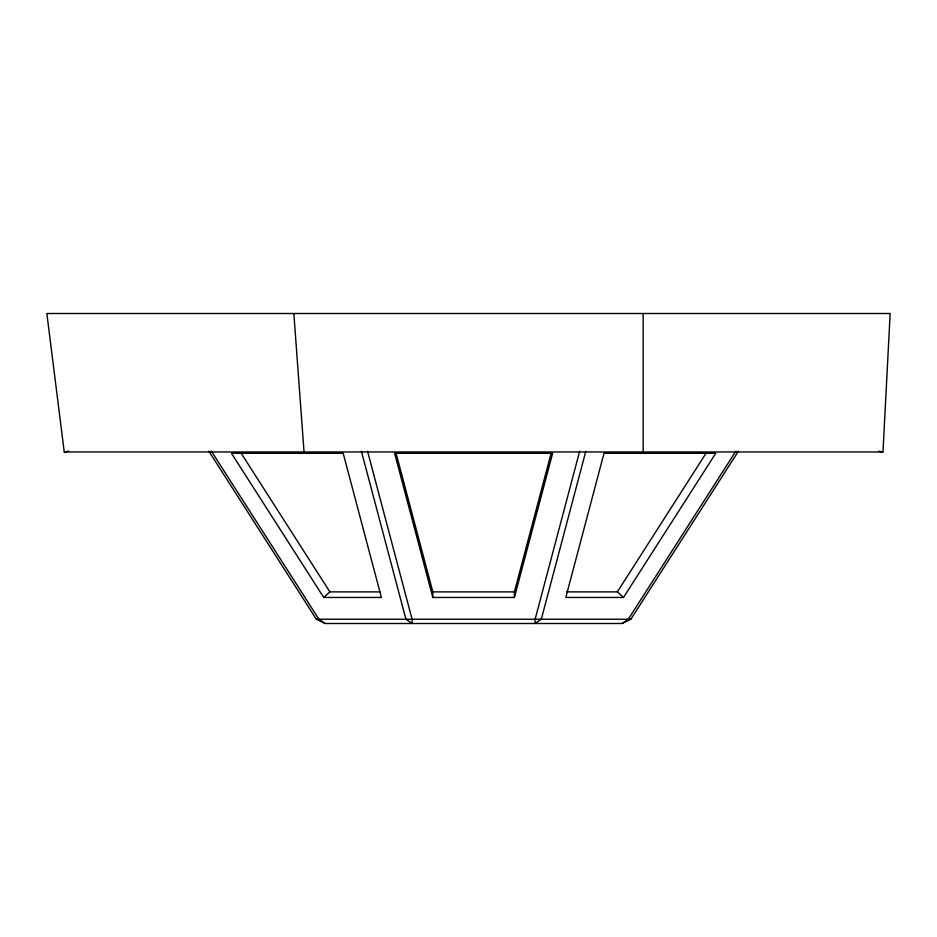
<?xml version="1.0" encoding="UTF-8"?>
<svg xmlns="http://www.w3.org/2000/svg" width="937" height="937" viewBox="0 0 937 937"><rect width="100%" height="100%" fill="white"/><g stroke="black" fill="none" stroke-linecap="round" stroke-linejoin="round"><path stroke-width="1.41" d="M882.982 451.974L890.15 313.508L46.85 313.508L64.243 451.974L882.982 451.974L878.672 451.177M514.401 597.455L552.607 453.309L394.618 453.309L432.824 597.455L514.401 597.455L514.401 591.879L551.108 453.379M579.652 451.283L535.132 619.24L535.132 623.492L541.293 619.24L585.812 451.283M566.862 591.879L617.342 591.879L706.428 452.665M623.503 597.455L715.739 453.309L604.014 453.309L565.807 597.455L623.503 597.455L617.342 591.879M735.861 451.154L628.294 619.24L622.133 623.492L325.092 623.492L316.366 619.24L208.81 451.154M622.133 623.492L630.847 619.24L738.415 451.154M323.722 597.455L381.406 597.455L343.2 453.309L231.486 453.309L323.722 597.455L329.883 591.879L380.363 591.879M64.243 451.974L68.553 451.177M396.117 453.379L432.824 591.879L514.401 591.879M316.366 619.24L630.847 619.24M325.092 623.492L318.92 619.24L211.364 451.154M240.797 452.665L329.883 591.879M367.573 451.283L412.093 619.24L412.093 623.492L405.932 619.24L361.413 451.283M293.843 313.508L304.045 451.974M643.157 313.508L643.18 451.974M432.824 591.879L432.824 597.455"/></g></svg>
